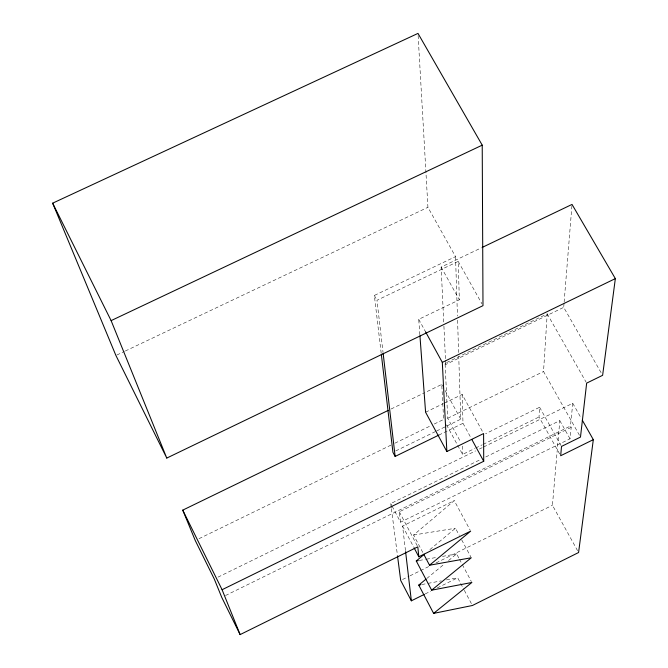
<?xml version="1.0" encoding="UTF-8"?>
<svg xmlns="http://www.w3.org/2000/svg" width="668" height="668" viewBox="0 0 668 668"><rect width="100%" height="100%" fill="white"/><g stroke="black" fill="none" stroke-linecap="round" stroke-linejoin="round"><path stroke-width="0.5" stroke-dasharray="3.34 2.5" d="M559.675 453.956L539.009 416.982L539.61 407.263L485.594 433.699M579.465 435.285L543.535 371.525L547.209 313.868L445.08 363.325L447.71 418.243L460.853 442.408M601.083 372.635L563.708 307.363L564.043 303.205M564.126 302.17L572.025 204.425M577.578 550.716L552.436 505.258L559.817 420.623L485.085 457.296M392.141 506.252L400.558 522.201L570.029 438.801L571.198 427.328L570.472 426.034L572.76 403.28L483.114 447.218M422.777 552.419L413.592 535.043L454.248 500.616L470.18 530.233M429.875 549.622L455.467 528.246L459.308 535.394M426.819 578.471L444.529 563.859M448.554 560.544L456.611 553.906L458.991 558.365M425.249 593.91L430.81 591.147M437.29 587.932L457.672 577.803L463.851 589.418M402.562 579.507L409.075 576.284M410.01 575.816L429.557 566.138M436.079 562.907L552.436 505.258M391.273 507.688L390.738 503.589L481.352 459.125M225.492 595.539L570.472 426.034M400.558 522.201L399.314 511.805L571.198 427.328M405.476 550.632L402.587 526.05L454.248 500.616M446.541 424.84L462.607 454.415L474.723 448.478M475.649 448.028L482.171 444.83M483.106 444.37L539.009 416.982M218.01 577.144L475.624 450.892M479.365 449.055L482.179 447.677M425.591 412.231L443.402 403.564M444.337 403.105L462.147 394.446L483.098 432.647M199.014 538.684L391.139 445.038M394.888 443.21L430.501 425.858M434.25 424.03L443.619 419.462L441.765 384.417L425.817 392.158M447.71 418.243L543.535 371.525M395.723 450.933L435.678 431.445M436.605 430.994L445.898 426.46M446.825 426L460.761 419.203L458.749 356.67M438.826 435.102L462.999 423.303L462.147 394.446M391.089 409.016L424.873 392.617M445.08 363.325L445.731 364.511L563.708 307.363M419.871 334.818L418.727 319.329L459.342 299.798L458.206 261.388L376.969 300.283L382.989 351.986M381.194 353.238L374.347 295.456L455.534 256.612L427.929 207.305L426.025 173.981M443.727 322.009L441.13 267.075L481.336 247.828M116.85 355.025L124.39 351.443M125.333 351.001L427.929 207.305M421.834 584.533L426.952 583.565M427.979 583.373L441.289 580.876M446.408 579.916L457.672 577.803M419.295 560.452L425.349 559.392M426.359 559.216L436.438 557.446M442.492 556.386L456.611 553.906M413.592 535.043L455.467 528.246M547.209 313.868L586.137 382.23M572.76 403.28L581.285 418.36M559.817 420.623L570.029 438.801M458.206 261.388L481.97 303.856M539.61 407.263L561.02 445.506M441.13 267.075L459.342 299.798M418.727 319.329L425.608 331.887M441.765 384.417L442.717 386.154M445.08 390.488L460.761 419.203M462.999 423.303L470.898 437.765M374.347 295.456L376.969 300.283M461.697 539.869L470.806 556.861M459.467 559.258L461.855 563.725M462.331 564.619L471.383 581.586M464.327 590.312L472.401 605.5M399.314 511.805L417.333 545.906M390.738 503.589L391.673 505.367M402.587 526.05L413.559 546.833M391.406 508.715L397.385 554.816M418.118 35.479L425.967 172.937M443.919 326.159L445.481 359.326M445.531 360.361L445.731 364.511M455.534 256.612L457.446 316.022M457.58 320.189L458.615 352.504M462.348 446.124L462.607 454.415"/><path stroke-width="1" d="M582.287 420.139L593.318 439.653L578.58 552.528L472.401 605.5L433.615 613.383L418.769 585.11L426.009 579.131M482.271 247.385L572.025 204.425L615.345 278.614L602.62 375.316L586.654 383.131L580.484 437.089L561.529 446.416L560.669 455.743L593.318 439.653M433.615 613.383L471.867 582.479L431.653 590.178L416.273 560.986L424.272 554.298M423.746 554.248L429.541 565.22L470.664 531.135L418.803 556.778L414.035 547.743M431.653 590.178L471.282 557.755L429.541 565.22M397.51 555.843L400.7 580.434L411.354 600.816L424.322 594.37M388.275 410.377L182.748 510.135L195.265 540.512L214.261 578.981L221.751 597.376L240.121 634.6L417.817 546.825L418.803 556.778M240.121 634.6L222.085 589.719L483.724 461.271L483.599 433.557L446.859 451.535L425.591 412.231L419.947 335.845M381.319 354.274L392.934 452.294L395.139 456.436L438.826 435.102M446.859 451.535L442.316 362.382L615.345 278.614M166.775 458.073L482.989 305.66L482.221 145.156L418.001 33.4L52.655 203.172L115.906 355.476L166.775 458.073L111.113 320.615L52.655 203.172M111.113 320.615L482.221 145.156M418.769 585.11L420.815 584.725M416.273 560.986L418.293 560.627M425.608 331.887L442.316 362.382M471.884 439.577L483.724 461.271M182.748 510.135L222.085 589.719M383.106 353.021L395.139 456.436M405.593 551.651L411.354 600.816"/></g></svg>
